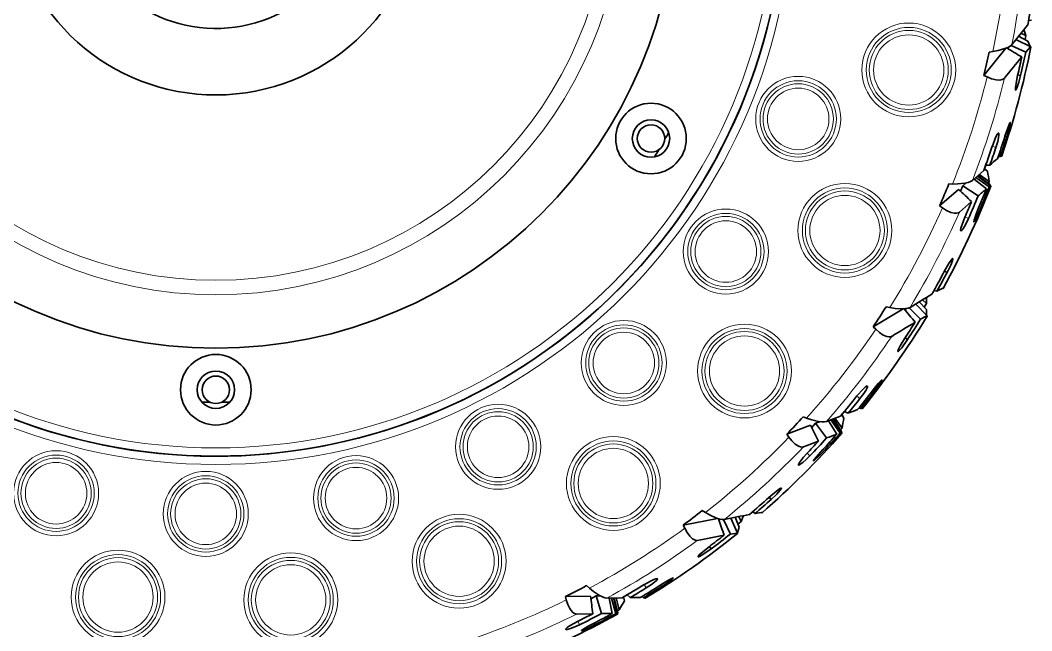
# Model space of a CAD drawing. Extents: x 2 to 295, y 3 to 209.
# Drawn here: x 53.9 to 114.8, y 71.3 to 108.1 of the extents above; entities that cross this region are included whole.
import ezdxf

# ---------------------------------------------------------------- set-up
doc = ezdxf.new("R2010")
doc.units = 0

msp = doc.modelspace()

# ---------------------------------------------------------------- linework, layer by layer
at = {"color": 7, "lineweight": 35, "ltscale": 0.004674}
for p, q in [((114.77, 108.065), (114.584, 108.04)), ((109.071, 91.751), (108.888, 91.791))]:
    msp.add_line(p, q, dxfattribs=at)
at = {"color": 7, "lineweight": 35, "ltscale": 0.008278}
for p, q in [((114.128, 107.277), (114.432, 107.147)), ((108.199, 91.23), (108.44, 91.004)), ((97.138, 78.179), (97.288, 77.883))]:
    msp.add_line(p, q, dxfattribs=at)
at = {"color": 7, "lineweight": 35, "ltscale": 0.00942}
for p, q in [((114.31, 107.504), (114.432, 107.147)), ((97.423, 78.235), (97.288, 77.883))]:
    msp.add_line(p, q, dxfattribs=at)
at = {"color": 7, "lineweight": 35, "ltscale": 0.024952}
for p, q in [((114.724, 106.462), (113.827, 106.901)), ((97.071, 77.172), (96.666, 78.084))]:
    msp.add_line(p, q, dxfattribs=at)
at = {"color": 7, "lineweight": 35, "ltscale": 0.015893}
for p, q in [((114.553, 106.81), (113.989, 107.105)), ((108.438, 90.646), (108.009, 91.115)), ((97.164, 77.548), (96.921, 78.135))]:
    msp.add_line(p, q, dxfattribs=at)
at = {"color": 7, "lineweight": 35, "ltscale": 0.006356}
for p, q in [((114.432, 107.147), (114.386, 106.897)), ((108.44, 91.004), (108.311, 90.785)), ((97.288, 77.883), (97.092, 77.722))]:
    msp.add_line(p, q, dxfattribs=at)
at = {"color": 7, "lineweight": 35, "ltscale": 0.008937}
for p, q in [((114.553, 106.81), (114.688, 106.479)), ((108.438, 90.646), (108.452, 90.289)), ((97.164, 77.548), (97.055, 77.207))]:
    msp.add_line(p, q, dxfattribs=at)
at = {"color": 7, "lineweight": 35, "ltscale": 0.05269}
for p, q in [((111.895, 104.741), (113.225, 106.376)), ((105.233, 89.61), (107.042, 90.692)), ((93.798, 77.671), (95.867, 78.069))]:
    msp.add_line(p, q, dxfattribs=at)
at = {"color": 7, "lineweight": 35, "ltscale": 0.005588}
for p, q in [((112.216, 106.142), (112.438, 106.173)), ((109.786, 98.208), (110.009, 98.201)), ((101.016, 84.193), (101.224, 84.11)), ((94.944, 78.538), (95.134, 78.42)), ((87.982, 74.023), (88.149, 73.873))]:
    msp.add_line(p, q, dxfattribs=at)
at = {"color": 7, "lineweight": 35, "ltscale": 0.002702}
for p, q in [((113.36, 106.341), (113.382, 106.447)), ((107.157, 90.613), (107.214, 90.706)), ((95.949, 77.955), (96.033, 78.023))]:
    msp.add_line(p, q, dxfattribs=at)
at = {"color": 7, "lineweight": 35, "ltscale": 0.024247}
msp.add_line((113.534, 106.545), (114.418, 106.146), dxfattribs=at)
at = {"color": 7, "lineweight": 35, "ltscale": 1.67206e-05}
msp.add_line((114.726, 106.45), (114.726, 106.451), dxfattribs=at)
at = {"color": 7, "lineweight": 35, "ltscale": 0.004473}
for p, q in [((113.934, 104.768), (114.108, 104.727)), ((107.158, 88.938), (107.308, 88.841)), ((95.376, 76.381), (95.484, 76.238))]:
    msp.add_line(p, q, dxfattribs=at)
at = {"color": 7, "lineweight": 35, "ltscale": 0.005358}
for p, q in [((112.089, 104.649), (111.895, 104.741)), ((109.401, 96.76), (109.226, 96.884)), ((105.384, 89.457), (105.233, 89.61)), ((93.887, 77.476), (93.798, 77.671)), ((86.757, 73.16), (86.703, 73.368))]:
    msp.add_line(p, q, dxfattribs=at)
at = {"color": 7, "lineweight": 13, "ltscale": 0.005854}
for p, q in [((112.626, 100.409), (112.404, 100.483)), ((110.76, 96.222), (110.974, 96.128)), ((104.438, 85.29), (104.254, 85.435)), ((101.253, 81.993), (101.422, 81.832)), ((91.573, 73.883), (91.45, 74.082)), ((87.452, 71.875), (87.556, 71.665))]:
    msp.add_line(p, q, dxfattribs=at)
at = {"color": 7, "lineweight": 13, "ltscale": 0.002726}
for p, q in [((113.269, 101.042), (113.165, 101.075)), ((111.583, 96.767), (111.684, 96.725)), ((105.258, 85.665), (105.172, 85.731)), ((102.213, 82.224), (102.293, 82.15)), ((92.472, 73.955), (92.413, 74.047)), ((88.433, 71.763), (88.483, 71.666))]:
    msp.add_line(p, q, dxfattribs=at)
at = {"color": 7, "lineweight": 35, "ltscale": 0.000997647}
msp.add_line((112.922, 99.882), (112.962, 99.879), dxfattribs=at)
at = {"color": 7, "lineweight": 13, "ltscale": 0.000827278}
msp.add_line((112.936, 99.89), (112.969, 99.888), dxfattribs=at)
at = {"color": 7, "lineweight": 35, "ltscale": 1.69497e-05}
msp.add_line((112.969, 99.888), (112.969, 99.888), dxfattribs=at)
at = {"color": 7, "lineweight": 35, "ltscale": 0.005957}
for p, q in [((112.008, 99.341), (111.927, 99.117)), ((103.492, 84.498), (103.339, 84.315)), ((90.413, 73.462), (90.207, 73.343))]:
    msp.add_line(p, q, dxfattribs=at)
at = {"color": 7, "lineweight": 35, "ltscale": 0.006162}
for p, q in [((112.254, 99.334), (112.007, 99.341)), ((103.721, 84.407), (103.491, 84.498)), ((90.597, 73.299), (90.413, 73.462))]:
    msp.add_line(p, q, dxfattribs=at)
at = {"color": 7, "lineweight": 35, "ltscale": 0.002834}
for p, q in [((112.876, 99.851), (112.763, 99.857)), ((104.482, 84.679), (104.378, 84.724)), ((91.406, 73.294), (91.323, 73.372))]:
    msp.add_line(p, q, dxfattribs=at)
at = {"color": 7, "lineweight": 35, "ltscale": 0.022655}
for p, q in [((111.209, 98.416), (111.888, 99.015)), ((102.424, 83.901), (103.268, 84.232))]:
    msp.add_line(p, q, dxfattribs=at)
at = {"color": 7, "lineweight": 35, "ltscale": 0.024953}
for p, q in [((112.31, 98.088), (111.504, 98.676)), ((108.48, 90.261), (107.787, 90.979)), ((103.348, 83.217), (102.791, 84.045)), ((89.839, 72.308), (89.599, 73.277))]:
    msp.add_line(p, q, dxfattribs=at)
at = {"color": 7, "lineweight": 35, "ltscale": 0.02259}
for p, q in [((112.263, 98.166), (111.54, 98.708)), ((103.33, 83.306), (102.836, 84.063)), ((89.853, 72.398), (89.648, 73.278))]:
    msp.add_line(p, q, dxfattribs=at)
at = {"color": 7, "lineweight": 35, "ltscale": 0.018344}
for p, q in [((111.617, 98.776), (112.221, 98.36)), ((102.932, 84.1), (103.357, 83.503)), ((89.751, 73.28), (89.946, 72.573))]:
    msp.add_line(p, q, dxfattribs=at)
at = {"color": 7, "lineweight": 35, "ltscale": 0.006103}
for p, q in [((112.118, 98.967), (111.926, 99.118)), ((103.468, 84.108), (103.339, 84.316)), ((90.257, 73.105), (90.207, 73.344))]:
    msp.add_line(p, q, dxfattribs=at)
at = {"color": 7, "lineweight": 35, "ltscale": 0.008767}
for p, q in [((110.492, 97.771), (110.623, 98.096)), ((101.531, 83.541), (101.765, 83.801)), ((88.243, 73.234), (88.552, 73.398))]:
    msp.add_line(p, q, dxfattribs=at)
at = {"color": 7, "lineweight": 35, "ltscale": 0.006423}
for p, q in [((110.623, 98.096), (110.819, 98.263)), ((101.765, 83.801), (102.006, 83.892)), ((88.552, 73.398), (88.809, 73.401))]:
    msp.add_line(p, q, dxfattribs=at)
at = {"color": 7, "lineweight": 35, "ltscale": 0.027697}
for p, q in [((110.623, 98.096), (111.548, 97.486)), ((101.765, 83.801), (102.425, 82.912)), ((88.552, 73.398), (88.868, 72.337))]:
    msp.add_line(p, q, dxfattribs=at)
at = {"color": 7, "lineweight": 35, "ltscale": 0.023772}
for p, q in [((112.045, 97.904), (111.303, 98.499)), ((103.036, 83.135), (102.541, 83.947)), ((89.518, 72.338), (89.331, 73.27))]:
    msp.add_line(p, q, dxfattribs=at)
at = {"color": 7, "lineweight": 35, "ltscale": 0.024444}
for p, q in [((111.411, 98.594), (112.213, 98.035)), ((102.676, 84), (103.238, 83.2)), ((89.476, 73.274), (89.73, 72.33))]:
    msp.add_line(p, q, dxfattribs=at)
at = {"color": 7, "lineweight": 35, "ltscale": 0.003389}
for p, q in [((112.221, 98.36), (112.173, 98.233)), ((103.357, 83.503), (103.268, 83.4)), ((89.946, 72.573), (89.828, 72.507))]:
    msp.add_line(p, q, dxfattribs=at)
at = {"color": 7, "lineweight": 35, "ltscale": 0.001423}
for p, q in [((112.263, 98.166), (112.278, 98.111)), ((103.33, 83.306), (103.326, 83.25)), ((89.853, 72.398), (89.83, 72.346))]:
    msp.add_line(p, q, dxfattribs=at)
at = {"color": 7, "lineweight": 35, "ltscale": 1.6789e-05}
msp.add_line((112.31, 98.076), (112.311, 98.077), dxfattribs=at)
at = {"color": 7, "lineweight": 35, "ltscale": 0.038008}
for p, q in [((109.226, 96.884), (110.374, 97.881)), ((100.038, 83.14), (101.457, 83.685)), ((86.703, 73.368), (88.223, 73.394))]:
    msp.add_line(p, q, dxfattribs=at)
at = {"color": 7, "lineweight": 35, "ltscale": 0.024304}
for p, q in [((111.156, 97.147), (110.423, 96.508)), ((101.941, 82.727), (101.034, 82.378)), ((88.35, 72.329), (87.378, 72.311))]:
    msp.add_line(p, q, dxfattribs=at)
at = {"color": 7, "lineweight": 35, "ltscale": 0.004467}
for p, q in [((109.678, 92.867), (109.52, 92.95)), ((99.089, 79.21), (98.969, 79.343))]:
    msp.add_line(p, q, dxfattribs=at)
at = {"color": 7, "lineweight": 35, "ltscale": 0.009419}
msp.add_line((108.447, 91.381), (108.44, 91.004), dxfattribs=at)
at = {"color": 7, "lineweight": 35, "ltscale": 0.000994128}
msp.add_line((109.393, 91.921), (109.432, 91.911), dxfattribs=at)
at = {"color": 7, "lineweight": 13, "ltscale": 0.000826436}
msp.add_line((109.409, 91.926), (109.441, 91.918), dxfattribs=at)
at = {"color": 7, "lineweight": 35, "ltscale": 1.70812e-05}
msp.add_line((109.441, 91.919), (109.441, 91.918), dxfattribs=at)
at = {"color": 7, "lineweight": 35, "ltscale": 0.005589}
msp.add_line((106.014, 90.817), (106.233, 90.771), dxfattribs=at)
at = {"color": 7, "lineweight": 35, "ltscale": 0.024248}
for p, q in [((107.39, 90.745), (108.084, 90.068)), ((96.213, 78), (96.634, 77.126))]:
    msp.add_line(p, q, dxfattribs=at)
at = {"color": 7, "lineweight": 35, "ltscale": 1.62975e-05}
for p, q in [((108.477, 90.248), (108.478, 90.249)), ((97.065, 77.161), (97.065, 77.161))]:
    msp.add_line(p, q, dxfattribs=at)
at = {"color": 7, "lineweight": 35, "ltscale": 0.000997669}
msp.add_line((104.536, 84.693), (104.572, 84.677), dxfattribs=at)
at = {"color": 7, "lineweight": 13, "ltscale": 0.000827227}
msp.add_line((104.552, 84.696), (104.582, 84.683), dxfattribs=at)
at = {"color": 7, "lineweight": 35, "ltscale": 1.7218e-05}
msp.add_line((104.583, 84.683), (104.582, 84.683), dxfattribs=at)
at = {"color": 7, "lineweight": 35, "ltscale": 0.005359}
msp.add_line((100.159, 82.964), (100.038, 83.14), dxfattribs=at)
at = {"color": 7, "lineweight": 35, "ltscale": 1.69024e-05}
msp.add_line((103.344, 83.205), (103.344, 83.206), dxfattribs=at)
at = {"color": 7, "lineweight": 35, "ltscale": 0.004673}
msp.add_line((98.136, 78.369), (97.978, 78.47), dxfattribs=at)
at = {"color": 7, "lineweight": 35, "ltscale": 0.000994219}
msp.add_line((98.497, 78.419), (98.53, 78.397), dxfattribs=at)
at = {"color": 7, "lineweight": 13, "ltscale": 0.000826153}
msp.add_line((98.514, 78.419), (98.541, 78.4), dxfattribs=at)
at = {"color": 7, "lineweight": 35, "ltscale": 1.7047e-05}
msp.add_line((98.542, 78.401), (98.541, 78.4), dxfattribs=at)
at = {"color": 7, "lineweight": 35, "ltscale": 0.022654}
msp.add_line((89.206, 73.267), (90.112, 73.289), dxfattribs=at)
at = {"color": 7, "lineweight": 35, "ltscale": 0.000997392}
msp.add_line((91.461, 73.289), (91.489, 73.261), dxfattribs=at)
at = {"color": 7, "lineweight": 13, "ltscale": 0.00082716}
msp.add_line((91.477, 73.286), (91.501, 73.263), dxfattribs=at)
at = {"color": 7, "lineweight": 35, "ltscale": 1.72718e-05}
msp.add_line((91.502, 73.263), (91.501, 73.263), dxfattribs=at)
at = {"color": 7, "lineweight": 35, "ltscale": 1.68215e-05}
msp.add_line((89.832, 72.298), (89.832, 72.299), dxfattribs=at)
at = {"color": 7, "lineweight": 35}
for points in [[(113.582, 106.593), (113.487, 106.509), (113.344, 106.428), (113.167, 106.353), (112.758, 106.233), (112.438, 106.173)], [(114.724, 106.462), (114.721, 106.463), (114.715, 106.461), (114.678, 106.433), (114.418, 106.146)], [(112.089, 104.649), (112.363, 104.54), (112.629, 104.477), (112.86, 104.465), (112.995, 104.489), (113.097, 104.539), (113.139, 104.578)], [(113.806, 103.852), (113.801, 103.856), (113.795, 103.873), (113.793, 103.986), (113.852, 104.386), (113.928, 104.74)], [(114.108, 104.727), (114.01, 104.345), (113.911, 104.039), (113.846, 103.89), (113.822, 103.857), (113.814, 103.852), (113.81, 103.851), (113.806, 103.852)], [(113.166, 101.079), (113.35, 101.622), (113.459, 101.881), (113.476, 101.904), (113.48, 101.907), (113.481, 101.907)], [(113.481, 101.907), (113.483, 101.907), (113.484, 101.906), (113.486, 101.903), (113.487, 101.894), (113.474, 101.789), (113.375, 101.397), (113.269, 101.042)], [(112.406, 100.489), (112.605, 101.002), (112.704, 101.19), (112.744, 101.243), (112.77, 101.264), (112.781, 101.266)], [(112.781, 101.266), (112.792, 101.262), (112.798, 101.253), (112.805, 101.23), (112.806, 101.151), (112.783, 100.985), (112.732, 100.766), (112.626, 100.409)], [(112.876, 99.85), (112.948, 99.896), (112.961, 99.901), (112.966, 99.901)], [(111.209, 98.415), (111.1, 98.35), (110.946, 98.294), (110.758, 98.251), (110.335, 98.204), (110.009, 98.201)], [(112.31, 98.088), (112.31, 98.089), (112.307, 98.089), (112.304, 98.089), (112.294, 98.086), (112.213, 98.035)], [(109.401, 96.76), (109.652, 96.605), (109.903, 96.497), (110.128, 96.445), (110.265, 96.445), (110.375, 96.476), (110.423, 96.508)], [(111.286, 95.927), (111.285, 95.927), (111.284, 95.93), (111.284, 95.943), (111.305, 96.036), (111.433, 96.396), (111.581, 96.762)], [(111.684, 96.725), (111.443, 96.188), (111.342, 95.996), (111.309, 95.944), (111.296, 95.93), (111.291, 95.927), (111.289, 95.926), (111.286, 95.927)], [(110.51, 95.383), (110.505, 95.389), (110.499, 95.411), (110.515, 95.543), (110.583, 95.775), (110.754, 96.208)], [(110.974, 96.128), (110.77, 95.711), (110.631, 95.484), (110.576, 95.415), (110.54, 95.385), (110.526, 95.379), (110.517, 95.379), (110.51, 95.383)], [(109.515, 92.94), (109.81, 93.456), (109.941, 93.646), (109.988, 93.699), (110.007, 93.715), (110.015, 93.719), (110.021, 93.72), (110.024, 93.72)], [(110.024, 93.72), (110.029, 93.717), (110.031, 93.713), (110.033, 93.7), (110.03, 93.669), (110.002, 93.57), (109.903, 93.325), (109.678, 92.867)], [(109.071, 91.751), (109.383, 91.916), (109.428, 91.932), (109.437, 91.933), (109.44, 91.932)], [(109.44, 91.932), (109.443, 91.931), (109.444, 91.93), (109.444, 91.927), (109.444, 91.925), (109.441, 91.919)], [(107.451, 90.774), (107.333, 90.728), (107.171, 90.701), (106.979, 90.691), (106.554, 90.717), (106.233, 90.771)], [(108.48, 90.261), (108.478, 90.262), (108.471, 90.262), (108.427, 90.249), (108.084, 90.068)], [(105.384, 89.457), (105.604, 89.261), (105.832, 89.111), (106.045, 89.021), (106.18, 88.998), (106.293, 89.009), (106.346, 89.032)], [(106.724, 88.122), (106.722, 88.127), (106.721, 88.145), (106.758, 88.252), (106.866, 88.461), (107.143, 88.915)], [(107.308, 88.841), (106.954, 88.342), (106.806, 88.171), (106.757, 88.129), (106.738, 88.12), (106.732, 88.119), (106.727, 88.12), (106.724, 88.122)], [(104.258, 85.44), (104.621, 85.854), (104.778, 85.997), (104.834, 86.033), (104.866, 86.044), (104.877, 86.043)], [(104.877, 86.043), (104.885, 86.035), (104.889, 86.024), (104.887, 86), (104.862, 85.926), (104.782, 85.777), (104.66, 85.588), (104.438, 85.29)], [(105.175, 85.735), (105.534, 86.183), (105.725, 86.388), (105.748, 86.404), (105.753, 86.406), (105.754, 86.405)], [(105.754, 86.405), (105.756, 86.404), (105.757, 86.403), (105.757, 86.4), (105.755, 86.39), (105.706, 86.296), (105.479, 85.961), (105.258, 85.665)], [(104.482, 84.679), (104.565, 84.698), (104.579, 84.698), (104.584, 84.697)], [(104.584, 84.697), (104.586, 84.695), (104.587, 84.694), (104.587, 84.691), (104.586, 84.689), (104.583, 84.683)], [(102.424, 83.901), (102.3, 83.876), (102.136, 83.877), (101.945, 83.901), (101.531, 84.001), (101.224, 84.11)], [(100.159, 82.964), (100.342, 82.732), (100.541, 82.545), (100.735, 82.419), (100.864, 82.372), (100.977, 82.364), (101.033, 82.378)], [(103.348, 83.217), (103.347, 83.218), (103.345, 83.219), (103.342, 83.22), (103.332, 83.22), (103.238, 83.2)], [(101.646, 81.536), (101.646, 81.537), (101.645, 81.54), (101.649, 81.552), (101.701, 81.632), (101.945, 81.927), (102.209, 82.22)], [(100.731, 81.29), (100.728, 81.298), (100.73, 81.32), (100.79, 81.439), (101.042, 81.764), (101.242, 81.982)], [(101.422, 81.832), (101.2, 81.612), (100.996, 81.433), (100.823, 81.309), (100.767, 81.284), (100.746, 81.281), (100.738, 81.283), (100.731, 81.29)], [(102.293, 82.15), (101.969, 81.813), (101.705, 81.568), (101.667, 81.541), (101.655, 81.535), (101.65, 81.534), (101.648, 81.535), (101.646, 81.536)], [(98.96, 79.335), (99.414, 79.719), (99.602, 79.853), (99.664, 79.887), (99.687, 79.895), (99.696, 79.896), (99.703, 79.895), (99.705, 79.894)], [(99.705, 79.894), (99.709, 79.89), (99.709, 79.885), (99.707, 79.872), (99.694, 79.845), (99.634, 79.762), (99.425, 79.533), (99.089, 79.21)], [(96.28, 78.006), (96.154, 78.003), (95.992, 78.032), (95.808, 78.089), (95.418, 78.259), (95.134, 78.42)], [(98.136, 78.369), (98.486, 78.418), (98.534, 78.418), (98.542, 78.416), (98.545, 78.414)], [(98.545, 78.414), (98.547, 78.412), (98.548, 78.411), (98.547, 78.408), (98.546, 78.406), (98.542, 78.401)], [(93.887, 77.476), (94.027, 77.216), (94.19, 76.997), (94.36, 76.84), (94.478, 76.771), (94.588, 76.743), (94.646, 76.747)], [(97.071, 77.172), (97.07, 77.173), (97.063, 77.176), (97.017, 77.178), (96.634, 77.126)], [(94.69, 75.762), (94.689, 75.768), (94.695, 75.784), (94.765, 75.871), (95.068, 76.141), (95.354, 76.364)], [(95.484, 76.238), (94.981, 75.891), (94.784, 75.781), (94.723, 75.758), (94.702, 75.755), (94.696, 75.757), (94.692, 75.759), (94.69, 75.762)], [(91.456, 74.086), (91.834, 74.3), (92.018, 74.387), (92.156, 74.437), (92.225, 74.447), (92.238, 74.443), (92.243, 74.44)], [(92.243, 74.44), (92.248, 74.43), (92.247, 74.418), (92.238, 74.396), (92.188, 74.336), (92.063, 74.224), (91.884, 74.088), (91.573, 73.883)], [(92.417, 74.049), (92.908, 74.347), (93.158, 74.475), (93.185, 74.482), (93.19, 74.482), (93.191, 74.481)], [(93.191, 74.481), (93.192, 74.479), (93.192, 74.478), (93.192, 74.475), (93.187, 74.466), (93.109, 74.395), (92.781, 74.158), (92.472, 73.955)], [(89.206, 73.267), (89.081, 73.286), (88.927, 73.343), (88.755, 73.43), (88.4, 73.666), (88.149, 73.873)], [(86.757, 73.16), (86.849, 72.88), (86.972, 72.636), (87.112, 72.452), (87.217, 72.364), (87.32, 72.317), (87.378, 72.311)], [(91.405, 73.294), (91.49, 73.283), (91.503, 73.278), (91.507, 73.276)], [(91.507, 73.276), (91.509, 73.273), (91.509, 73.272), (91.508, 73.269), (91.507, 73.267), (91.502, 73.263)], [(86.721, 71.392), (86.722, 71.401), (86.731, 71.421), (86.828, 71.512), (87.029, 71.646), (87.438, 71.868)], [(89.84, 72.308), (89.839, 72.309), (89.838, 72.311), (89.835, 72.313), (89.826, 72.317), (89.73, 72.33)], [(87.556, 71.665), (87.273, 71.534), (87.02, 71.435), (86.814, 71.378), (86.753, 71.374), (86.732, 71.379), (86.726, 71.383), (86.721, 71.392)], [(87.665, 71.31), (87.665, 71.311), (87.666, 71.314), (87.674, 71.324), (87.75, 71.382), (88.079, 71.575), (88.429, 71.761)], [(88.483, 71.666), (87.954, 71.41), (87.753, 71.328), (87.694, 71.309), (87.675, 71.307), (87.669, 71.307), (87.667, 71.308), (87.665, 71.31)]]:
    msp.add_lwpolyline(points, dxfattribs=at)
at = {"color": 7, "lineweight": 13}
for centre, radius in [((65.659, 116.067), 34.75), ((65.659, 116.067), 33.75), ((65.659, 116.067), 24.536), ((65.659, 116.067), 23.662), ((107.374, 105.07), 2.825), ((107.374, 105.07), 2.561), ((107.374, 105.07), 2.379), ((107.374, 105.07), 2.115), ((100.719, 102.122), 2.561), ((100.719, 102.122), 2.297), ((100.719, 102.122), 2.115), ((100.719, 102.122), 1.852), ((103.53, 95.406), 2.825), ((103.53, 95.406), 2.561), ((103.53, 95.406), 2.379), ((103.53, 95.406), 2.115), ((96.363, 94.137), 2.561), ((96.363, 94.137), 2.297), ((96.363, 94.137), 2.115), ((96.363, 94.137), 1.852), ((90.222, 87.427), 2.561), ((90.222, 87.427), 2.297), ((90.222, 87.427), 2.115), ((97.485, 86.944), 2.825), ((90.222, 87.427), 1.852), ((97.485, 86.944), 2.561), ((97.485, 86.944), 2.379), ((97.485, 86.944), 2.115), ((82.654, 82.381), 2.561), ((82.654, 82.381), 2.297), ((82.654, 82.381), 2.115), ((82.654, 82.381), 1.852), ((89.59, 80.174), 2.825), ((89.59, 80.174), 2.561), ((89.59, 80.174), 2.379), ((89.59, 80.174), 2.115), ((56.042, 79.583), 2.561), ((56.042, 79.583), 2.297), ((56.042, 79.583), 2.115), ((74.099, 79.292), 2.561), ((56.042, 79.583), 1.852), ((74.099, 79.292), 2.297), ((74.099, 79.292), 2.115), ((74.099, 79.292), 1.852), ((65.053, 78.341), 2.561), ((65.053, 78.341), 2.297), ((65.053, 78.341), 2.115), ((65.053, 78.341), 1.852), ((80.305, 75.49), 2.825), ((80.305, 75.49), 2.561), ((80.305, 75.49), 2.379), ((80.305, 75.49), 2.115), ((59.77, 73.331), 2.825), ((59.77, 73.331), 2.561), ((59.77, 73.331), 2.379), ((70.169, 73.164), 2.825), ((70.169, 73.164), 2.561), ((70.169, 73.164), 2.379), ((59.77, 73.331), 2.115), ((70.169, 73.164), 2.115)]:
    msp.add_circle(centre, radius, dxfattribs=at)
at = {"color": 7, "lineweight": 35}
for centre, radius in [((65.659, 116.067), 34.25), ((65.659, 116.067), 27.75), ((91.857, 100.942), 2.125), ((91.857, 100.942), 1.125), ((91.857, 100.942), 0.825), ((65.659, 85.817), 2.125), ((65.659, 85.817), 1.125), ((65.659, 85.817), 0.825)]:
    msp.add_circle(centre, radius, dxfattribs=at)
for centre, radius, start, end in [((65.659, 116.067), 34.25, 241.35211, 61.35211), ((65.659, 116.067), 12.5, 106.738, 360), ((65.659, 116.067), 8.5, 180.00001, 87.47112), ((64.689, 116.256), 50.567, 350.36338, 352.13215), ((215.926, 25.557), 130.542, 140.95373, 141.62769), ((65.659, 116.067), 47.603, 346.23559, 347.96544), ((65.659, 116.067), 50, 341.12068, 348.9105), ((0.382, -83.965), 221.315, 59.05831, 59.33101), ((64.921, 116.211), 50.51, 346.85861, 348.50656), ((114.716, 106.455), 0.0106, 335.11295, 42.86436), ((246.873, -2.744), 171.473, 140.70329, 141.25281), ((64.687, 116.256), 50.569, 346.83699, 348.13113), ((65.659, 116.067), 31, 330.64306, 331.56895), ((65.659, 116.067), 49.274, 339.75258, 341.56926), ((65.659, 116.067), 49.815, 340.85234, 342.4899), ((65.659, 116.067), 49.924, 341.04467, 342.48443), ((65.659, 116.067), 31, 328.43105, 329.35694), ((65.659, 116.067), 49.508, 340.2454, 341.56179), ((112.958, 99.889), 0.0106, 287.12218, 354.85702), ((125.739, 83.912), 20.486, 129.46415, 131.1677), ((132.528, 102.126), 20.653, 188.7992, 190.50672), ((65.659, 116.067), 47.603, 336.23559, 337.96544), ((65.659, 116.067), 50, 331.12068, 338.9105), ((112.302, 98.083), 0.0106, 325.15685, 32.82754), ((-6.742, -27.518), 171.584, 46.59813, 46.95632), ((65.659, 116.067), 49.508, 336.24949, 337.95601), ((127.057, 79.584), 23.686, 129.33213, 130.90366), ((65.659, 116.067), 49.815, 337.19863, 338.61657), ((65.659, 116.067), 49.924, 337.20479, 338.82609), ((65.659, 116.067), 49.274, 336.23154, 337.41903), ((64.812, 116.576), 50.567, 330.36338, 332.13215), ((65.017, 116.453), 50.507, 330.71898, 332.16028), ((175.747, -20.135), 130.25, 120.94863, 121.6241), ((109.431, 91.921), 0.0104, 275.81073, 344.85373), ((65.659, 116.067), 47.603, 326.23559, 327.96544), ((65.659, 116.067), 50, 321.12068, 328.9105), ((-64.096, -49.575), 221.315, 39.05831, 39.331), ((108.47, 90.257), 0.0106, 315.11295, 22.86436), ((195.309, -57.558), 171.473, 120.70328, 121.25281), ((64.811, 116.577), 50.569, 326.83699, 328.13113), ((65.015, 116.455), 50.51, 326.85861, 328.50656), ((65.659, 116.067), 49.274, 319.75258, 321.56926), ((65.659, 116.067), 49.508, 320.2454, 321.56179), ((65.659, 116.067), 49.815, 320.85234, 322.4899), ((65.659, 116.067), 49.924, 321.04467, 322.48442), ((65.659, 116.067), 31, 268.43105, 269.35694), ((65.659, 116.067), 31, 270.64306, 271.56895), ((104.573, 84.687), 0.0106, 267.12217, 334.85702), ((65.659, 116.067), 47.603, 316.23559, 317.96544), ((123.727, 80.097), 20.653, 168.79921, 170.50673), ((111.118, 65.303), 20.486, 109.46414, 111.1677), ((-51.484, 5.904), 171.584, 26.59813, 26.95632), ((65.659, 116.067), 50, 311.12068, 318.9105), ((65.659, 116.067), 49.508, 316.24949, 317.95601), ((65.659, 116.067), 49.815, 317.19863, 318.61657), ((65.659, 116.067), 49.924, 317.20479, 318.82609), ((110.876, 60.785), 23.686, 109.33213, 110.90366), ((103.338, 83.215), 0.0106, 305.15685, 12.82754), ((65.659, 116.067), 49.274, 316.23154, 317.41903), ((65.037, 116.836), 50.567, 310.36338, 312.13215), ((65.188, 116.65), 50.507, 310.71898, 312.16028), ((65.659, 116.067), 47.603, 306.23559, 307.96544), ((-112.924, 4.793), 221.315, 19.05831, 19.331), ((122.591, -49.858), 130.542, 100.95373, 101.6277), ((98.533, 78.407), 0.0104, 255.81074, 324.85374), ((65.659, 116.067), 50, 301.12068, 308.9105), ((128.107, -91.43), 171.473, 100.70328, 101.25281), ((65.036, 116.837), 50.569, 306.83698, 308.13113), ((65.186, 116.652), 50.51, 306.85861, 308.50657), ((97.061, 77.171), 0.0106, 295.11295, 2.86436), ((65.659, 116.067), 47.603, 296.23559, 297.96544), ((65.659, 116.067), 49.274, 299.75258, 301.56925), ((65.659, 116.067), 49.508, 300.24539, 301.5618), ((65.659, 116.067), 49.815, 300.85234, 302.4899), ((65.659, 116.067), 49.924, 301.04467, 302.48442), ((-82.098, 52.613), 171.584, 6.59813, 6.95632), ((107.923, 62.405), 20.653, 148.7992, 150.50672), ((91.014, 52.817), 20.486, 89.46415, 91.1677), ((91.493, 73.271), 0.0106, 247.12218, 314.85702), ((65.659, 116.067), 50, 291.12068, 298.91049), ((65.659, 116.067), 49.274, 296.23154, 297.41903), ((65.659, 116.067), 49.508, 296.24949, 297.95601), ((65.659, 116.067), 49.815, 297.19863, 298.61657), ((65.659, 116.067), 49.924, 297.20479, 298.82609), ((89.242, 48.654), 23.686, 89.33213, 90.90366), ((89.829, 72.309), 0.0106, 285.15685, 352.82754)]:
    msp.add_arc(centre, radius, start, end, dxfattribs=at)
at = {"color": 7, "lineweight": 13}
for radius, start, end in [(47.813, 348.05778, 356.1835), (48.85, 348.81713, 356.39723), (47.813, 338.05778, 346.1835), (48.85, 338.81713, 346.39723), (47.813, 328.05778, 336.1835), (48.85, 328.81713, 336.39723), (47.813, 318.05778, 326.1835), (48.85, 318.81713, 326.39723), (47.813, 308.05778, 316.1835), (48.85, 308.81713, 316.39723), (47.813, 298.05778, 306.1835), (48.85, 298.81713, 306.39724), (47.813, 288.05778, 296.1835), (48.85, 288.81713, 296.39724), (47.813, 248.05778, 256.1835)]:
    msp.add_arc((65.659, 116.067), radius, start, end, dxfattribs=at)
at = {"color": 7, "lineweight": 35}
msp.add_ellipse((108.158, 95.255), major_axis=(4.811, 4.645), ratio=0.025159, start_param=6.234127, end_param=6.305911, dxfattribs=at)

doc.saveas('drawing.dxf')
